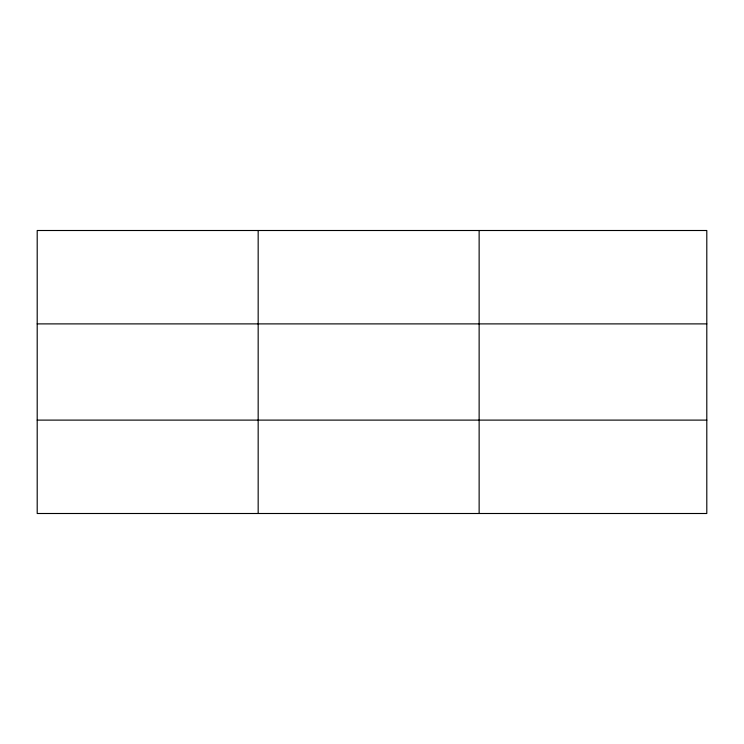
<?xml version="1.0" encoding="UTF-8"?>
<svg xmlns="http://www.w3.org/2000/svg" width="744" height="744" viewBox="0 0 744 744"><rect width="100%" height="100%" fill="white"/><g stroke="black" fill="none" stroke-linecap="round" stroke-linejoin="round"><path stroke-width="1.12" d="M258.168 230.501L258.168 513.5M479.136 230.501L479.136 513.5M706.8 420.109L706.8 513.5L37.2 513.5L37.2 230.501L706.8 230.501L706.8 420.109L37.2 420.109M37.2 323.891L706.8 323.891"/></g></svg>
